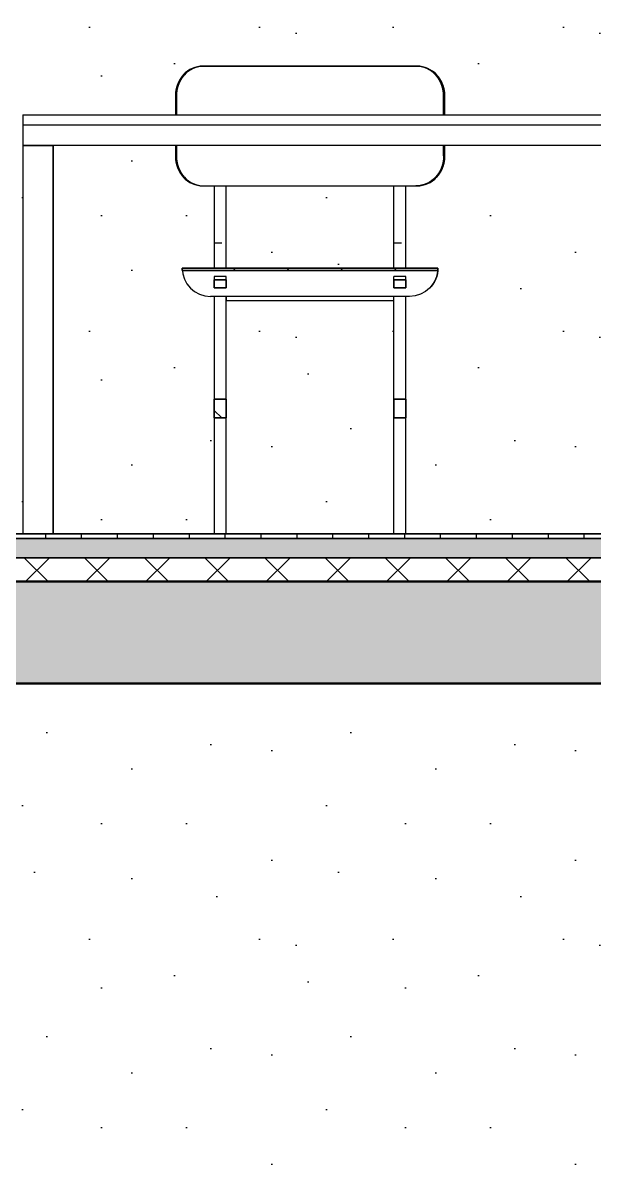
# Model space of a CAD drawing. Header units: millimetres. Extents: x -100 to 224448, y 0 to 22177.
# Drawn here: x 134184 to 135139, y 9298 to 11204 of the extents above; entities that cross this region are included whole.
import ezdxf

# ---------------------------------------------------------------- set-up
doc = ezdxf.new("R2010")
doc.units = ezdxf.units.MM
doc.linetypes.add('DASHED', pattern=[19.05, 12.7, -6.35])
doc.layers.get('0').update_dxf_attribs({"true_color": 0xdfdfdf})
for name, color, linetype in [('Background_0', 7, 'Continuous'), ('Boundary_0', 7, 'Continuous'), ('Boundary_Floor_ Ceramic Tiles', 7, 'Continuous'), ('Boundary_Insulation_ Extruded Polystyrene', 42, 'Continuous'), ('Boundary_Screed', 7, 'Continuous'), ('Elevation_Plaster_ Cement', 7, 'Continuous'), ('Fill_0', 7, 'Continuous'), ('Fill_Concrete_ Reinforced', 85, 'Continuous'), ('Fill_Floor_ Ceramic Tiles', 251, 'Continuous'), ('Fill_Insulation_ Extruded Polystyrene', 42, 'Continuous'), ('Fill_Screed', 251, 'Continuous'), ('Viewport border', 7, 'Continuous')]:
    doc.layers.add(name, color=color, linetype=linetype)
for name, color, linetype, lineweight in [('Background_Concrete_ Reinforced', 7, 'Continuous', 9), ('Background_Floor_ Ceramic Tiles', 7, 'Continuous', 9), ('Background_Insulation_ Extruded Polystyrene', 7, 'Continuous', 9), ('Background_Plaster_ Cement', 7, 'Continuous', 9), ('Background_Screed', 7, 'Continuous', 9), ('Boundary_Concrete_ Reinforced', 99, 'Continuous', 50)]:
    doc.layers.add(name, color=color, linetype=linetype, lineweight=lineweight)
doc.layers.add('BIM_ROOM_LINES', color=7, linetype='Continuous', plot=False)
pattern_1 = [(45, (-3002.4, 80), (-44.90128, 44.90128), [])]

# ---------------------------------------------------------------- blocks, each defined once
blk = doc.blocks.new("BB'__section__..%5CMainBuilding.dwg", base_point=(1833.3, -3770))
at = {"layer": 'Elevation_Plaster_ Cement'}
h = blk.add_hatch(dxfattribs=at)
h.set_pattern_fill('DOTS2', color=256, scale=20, style=0)
h.paths.add_polyline_path([(12402.4, 7085), (12402.4, 7025), (12334.4, 7025), (12334.4, 6580), (13284.4, 6580), (13284.4, 7229), (13284.4, 7263), (13284.4, 7280), (13539.4, 7280), (13539.4, 7311.4), (13552.8, 7346.7, -0.001651), (13552.9, 7346.9, -0.209989), (13585.7, 7361.4), (13587.4, 7361.4), (13764.4, 7361.4), (13941.4, 7361.4), (13943.1, 7361.4, -0.211654), (13976, 7346.7), (13989.4, 7311.4), (13989.4, 7280), (14239.4, 7280), (14239.4, 7311.4), (14252.8, 7346.7, -0.001651), (14252.9, 7346.9, -0.209989), (14285.7, 7361.4), (14287.4, 7361.4), (14464.4, 7361.4), (14641.4, 7361.4), (14643.1, 7361.4, -0.211654), (14676, 7346.7), (14689.4, 7311.4), (14689.4, 7280), (14884.4, 7280), (14884.4, 7263), (14884.4, 7229), (14884.4, 6580), (15384.4, 6580), (15384.4, 7229), (15384.4, 7263), (15384.4, 7280), (15579.4, 7280), (15579.4, 7311.4), (15592.8, 7346.7, -0.211654), (15625.7, 7361.4), (15627.4, 7361.4), (15804.4, 7361.4), (15981.4, 7361.4), (15983.1, 7361.4, -0.211654), (16016, 7346.7), (16029.4, 7311.4), (16029.4, 7280), (16052.4, 7280), (16052.4, 9575), (12334.4, 9575), (12334.4, 9385), (12402.4, 9385), (12402.4, 9325)])
h = blk.add_hatch(dxfattribs=at)
h.set_pattern_fill('DOTS2', color=256, scale=20, style=0)
h.paths.add_polyline_path([(13335.4, 7229), (13335.4, 6580), (13604.4, 6580), (13604.4, 6773.6), (13604.4, 6805.1), (13604.4, 6976.5), (13598.2, 6976.5, -0.390947), (13550.8, 7020.2, -0.020024), (13550.7, 7024), (13564.6, 7024), (13598.2, 7024), (13604.4, 7024), (13604.4, 7059.1), (13604.4, 7065.9), (13604.4, 7161.4), (13587.4, 7161.4), (13585.7, 7161.4, -0.211654), (13552.8, 7176), (13539.4, 7211.4), (13539.4, 7229)])
h = blk.add_hatch(dxfattribs=at)
h.set_pattern_fill('DOTS2', color=256, scale=20, style=0)
h.paths.add_polyline_path([(14298.2, 7024), (14304.4, 7024), (14304.4, 7059.1), (14304.4, 7065.9), (14304.4, 7161.4), (14287.4, 7161.4), (14285.7, 7161.4, -0.211654), (14252.8, 7176), (14239.4, 7211.4), (14239.4, 7229), (13989.4, 7229), (13989.4, 7211.4), (13975.8, 7175.8, -0.209921), (13943.1, 7161.4), (13941.4, 7161.4), (13924.4, 7161.4), (13924.4, 7068.6), (13924.4, 7065.9), (13924.4, 7059.1), (13924.4, 7024), (13930.7, 7024), (13964.2, 7024), (13978.2, 7024, -0.020024), (13978, 7020.2, -0.157842), (13966.8, 6993.2, -0.01978), (13964.2, 6990.4, -0.198912), (13930.7, 6976.5), (13924.4, 6976.5), (13924.4, 6805.1), (13924.4, 6773.6), (13924.4, 6580), (14304.4, 6580), (14304.4, 6773.6), (14304.4, 6805.1), (14304.4, 6976.5), (14298.2, 6976.5, -0.390947), (14250.8, 7020.2, -0.020024), (14250.7, 7024), (14264.6, 7024)])
h = blk.add_hatch(dxfattribs=at)
h.set_pattern_fill('DOTS2', color=256, scale=20, style=0)
h.paths.add_polyline_path([(13624.4, 7068.6), (13624.4, 7065.9), (13624.4, 7059.1), (13624.4, 7024), (13904.4, 7024), (13904.4, 7059.1), (13904.4, 7065.9), (13904.4, 7161.4), (13764.4, 7161.4), (13624.4, 7161.4)])
h = blk.add_hatch(dxfattribs=at)
h.set_pattern_fill('DOTS2', color=256, scale=20, style=0)
h.paths.add_polyline_path([(13624.4, 6773.6), (13624.4, 6580), (13904.4, 6580), (13904.4, 6773.6), (13904.4, 6805.1), (13904.4, 6970), (13624.4, 6970), (13624.4, 6805.1)])
h = blk.add_hatch(dxfattribs=at)
h.set_pattern_fill('DOTS2', color=256, scale=20, style=0)
h.paths.add_polyline_path([(12402.4, 3835), (12402.4, 3775), (12334.4, 3775), (12334.4, 3330), (12555.6, 3330), (12555.6, 5485), (14495.6, 5485), (14495.6, 3330), (14635, 3330), (14635, 6330), (12334.4, 6330), (12334.4, 6135), (12402.4, 6135), (12402.4, 6075)])
at = {"layer": 'Fill_0', "extrusion": (1.66663e-14, 2.69067e-12, -1)}
h = blk.add_hatch(dxfattribs=at)
h.set_pattern_fill('ANSI31', color=256, scale=20, style=0)
h.set_pattern_definition([(45, (-3002.4, 80), (-44.90128, 44.90128), [])])
edge = h.paths.add_edge_path()
edge.add_line((-13550.8, 7020.2), (-13978, 7020.2))
edge.add_spline(control_points=[(-13978, 7020.2), (-13978.2, 7022.1), (-13978.2, 7024)], knot_values=[-0.785398, -0.785398, -0.785398, -0.705313, -0.705313, -0.705313], weights=[1, 0.999198, 1], degree=2, periodic=0)
edge.add_line((-13978.2, 7024), (-13550.7, 7024))
edge.add_spline(control_points=[(-13550.7, 7024), (-13550.7, 7022.1), (-13550.8, 7020.2)], knot_values=[0.705313, 0.705313, 0.705313, 0.785398, 0.785398, 0.785398], weights=[1, 0.999198, 1], degree=2, periodic=0)
at = {"layer": 'Fill_0', "extrusion": (0, 0, -1)}
h = blk.add_hatch(dxfattribs=at)
h.set_pattern_fill('ANSI31', color=256, scale=20, style=0)
h.set_pattern_definition(pattern_1)
h.paths.add_polyline_path([(-13624.4, 6990.9), (-13624.4, 7004.4), (-13604.4, 7004.4), (-13604.4, 6990.9)])
h = blk.add_hatch(dxfattribs=at)
h.set_pattern_fill('ANSI31', color=256, scale=20, style=0)
h.set_pattern_definition(pattern_1)
h.paths.add_polyline_path([(-13904.4, 6990.9), (-13924.4, 6990.9), (-13924.4, 7004.4), (-13904.4, 7004.4)])
h = blk.add_hatch(dxfattribs=at)
h.set_pattern_fill('ANSI31', color=256, scale=20, style=0)
h.set_pattern_definition(pattern_1)
h.paths.add_polyline_path([(-13624.4, 6773.6), (-13624.4, 6805.1), (-13604.4, 6805.1), (-13604.4, 6773.6)])
h = blk.add_hatch(dxfattribs=at)
h.set_pattern_fill('ANSI31', color=256, scale=20, style=0)
h.set_pattern_definition(pattern_1)
h.paths.add_polyline_path([(-13904.4, 6773.6), (-13924.4, 6773.6), (-13924.4, 6805.1), (-13904.4, 6805.1)])
at = {"layer": 'Fill_Concrete_ Reinforced', "extrusion": (-2.7198e-32, 9.84184e-28, -1)}
h = blk.add_hatch(dxfattribs=at)
h.set_pattern_fill('CONCRETE1', color=256, scale=20, angle=15, style=0)
h.set_pattern_definition([(15, (-3002.4, 80), (287.368, 497.736), [50.8, -355.6]), (105, (-3002.4, 80), (-497.736, 287.368), [50.8, -355.6]), (150, (-2953.33, 93.15), (-392.5523, -105.184), [71.842, -502.894]), (15, (-3012.5, 313.96), (287.368, 497.736), [50.8, -355.6]), (60, (-2981.4, 296), (-105.184, 392.5523), [35.921, -538.815]), (150, (-2981.4, 296), (-392.5523, -105.184), [35.921, -538.815]), (15, (-2891.6, 451.54), (287.368, 497.736), [71.842, -334.558]), (60, (-2891.6, 451.54), (-105.184, 392.5523), [50.8, -523.936]), (150, (-2822.2, 470.13), (-392.5523, -105.184), [50.8, -523.936]), (105, (-2758.8, 250.45), (-497.736, 287.368), [50.8, -355.6]), (60, (-2758.82, 250.45), (-105.184, 392.5523), [35.921, -538.815]), (150, (-2740.86, 281.56), (-392.5523, -105.184), [35.921, -538.815]), (15, (-2979.63, 191.3), (287.368, 497.736), [25.4, -340.36]), (15, (-2711.5, 368.3), (287.368, 497.736), [25.4, -340.36]), (105, (-2847.33, 384.5), (-497.736, 287.368), [25.4, -340.36]), (150, (-2739.1, 176.85), (-392.5523, -105.184), [35.921, -538.815]), (150, (-2983.15, 400.7), (-392.5523, -105.184), [35.921, -538.815]), (60, (-2852.9, 258.1), (-105.184, 392.5523), [35.921, -538.815]), (105, (-2880.6, 165.23), (-497.736, 287.368), [6.35, -400.05]), (105, (-2906.6, 335.76), (-497.736, 287.368), [6.35, -400.05]), (105, (-2740.65, 452.54), (-497.736, 287.368), [6.35, -400.05]), (105, (-2678.64, 245.64), (-497.736, 287.368), [6.35, -400.05])])
h.paths.add_polyline_path([(-21382.4, 6330), (-21382.4, 6500), (-21242.4, 6500), (-12322.4, 6500), (-12182.4, 6500), (-12182.4, 6330)])
at = {"layer": 'Fill_Floor_ Ceramic Tiles', "extrusion": (2.91712e-31, 3.08649e-26, -1)}
h = blk.add_hatch(dxfattribs=at)
h.set_pattern_fill('_USER', color=256, scale=60, angle=90, style=0, pattern_type=0)
h.set_pattern_definition([(90, (-3002.4, 80), (-60, -2e-13), [])])
h.paths.add_polyline_path([(-12322.4, 6580), (-12322.4, 6572), (-21242.4, 6572), (-21242.4, 6580)])
at = {"layer": 'Fill_Insulation_ Extruded Polystyrene', "extrusion": (3.47571e-31, 6.71313e-27, -1)}
h = blk.add_hatch(dxfattribs=at)
h.set_pattern_fill('INSULATION', color=256, scale=20, style=0)
h.set_pattern_definition([(45, (-3002.4, 80), (-50.28943, 50.28943), []), (135, (-3002.4, 80), (-50.28943, -50.28943), [])])
h.paths.add_polyline_path([(-12322.4, 6540), (-12322.4, 6500), (-21242.4, 6500), (-21242.4, 6540)])
at = {"layer": 'Fill_Screed', "extrusion": (3.47571e-31, 1.01276e-26, -1)}
h = blk.add_hatch(dxfattribs=at)
h.set_pattern_fill('SCREED', color=256, scale=20, angle=15, style=0)
h.set_pattern_definition([(15, (-3002.4, 80), (915.6406, 508.3053), [-127, 0, -381, 0]), (15, (-3005.69, 92.27), (915.6406, 508.3053), [-50.8, 0, -177.8, 0, -91.44, 0, -381, 0]), (15, (-3008.97, 104.53), (915.6406, 508.3053), [-25.4, 0, -127, 0, -127, 0, -279.4, 0, -91.44, 0]), (15, (-3012.26, 116.8), (915.6406, 508.3053), [-91.44, 0, -406.4, 0]), (15, (-3015.55, 129.07), (915.6406, 508.3053), [-304.8, 0, -304.8, 0]), (15, (-3018.84, 141.34), (915.6406, 508.3053), [-431.8, 0]), (15, (-3022.12, 153.6), (915.6406, 508.3053), [-127, 0, -558.8, 0]), (15, (-3025.4, 165.87), (915.6406, 508.3053), [-177.8, 0, -101.6, 0]), (15, (-3028.7, 178.14), (915.6406, 508.3053), [-254, 0]), (15, (-3035.27, 202.67), (915.6406, 508.3053), [-35.56, 0, -381, 0, -228.6, 0]), (15, (-3038.56, 214.94), (915.6406, 508.3053), [-50.8, 0, -5.08, 0, -127, 0]), (15, (-3041.84, 227.2), (915.6406, 508.3053), [-25.4, 0, -330.2, 0, -381, 0]), (15, (-3045.13, 239.47), (915.6406, 508.3053), [-254, 0]), (15, (-3048.42, 251.74), (915.6406, 508.3053), [-127, 0, -533.4, 0]), (15, (-3055, 276.28), (915.6406, 508.3053), [-609.6, 0]), (15, (-3058.28, 288.54), (915.6406, 508.3053), [-127, 0, -10.16, 0, -177.8, 0]), (15, (-3061.57, 300.8), (915.6406, 508.3053), [-35.56, 0, -254, 0, -101.6, 0, -177.8, 0, -203.2, 0]), (15, (-3064.85, 313.08), (915.6406, 508.3053), [-76.2, 0, -101.6, 0, -254, 0, -10.16, 0, -127, 0]), (15, (-3068.14, 325.35), (915.6406, 508.3053), [-254, 0])])
h.paths.add_polyline_path([(-12322.4, 6572), (-12322.4, 6540), (-21242.4, 6540), (-21242.4, 6572)])
at = {"linetype": 'DASHED', "extrusion": (0, 1, 0)}
for p, q in [((13541.1, 7311.4), (13539.4, 7311.4)), ((13989.4, 7311.4), (13987.7, 7311.4)), ((13541.1, 7211.4), (13539.4, 7211.4)), ((13989.4, 7211.4), (13987.7, 7211.4)), ((13604.4, 7065.9), (13624.4, 7065.9)), ((13904.4, 7065.9), (13924.4, 7065.9))]:
    blk.add_line(p, q, dxfattribs=at)
blk.add_line((2834.4, 6580), (21730.4, 6580))
blk.add_line((2834.4, 6580), (21730.4, 6580))
blk.add_line((2834.4, 6580), (21730.4, 6580))
at = {"layer": 'Background_0', "extrusion": (0, 1, 0)}
for p, q in [((13585.7, 7361.4), (13764.4, 7361.4)), ((13585.7, 7361.4), (13764.4, 7361.4)), ((13587.4, 7361.4), (13585.7, 7361.4)), ((13587.4, 7361.4), (13585.7, 7361.4)), ((13587.4, 7361.4), (13585.7, 7361.4)), ((13764.4, 7361.4), (13587.4, 7361.4)), ((13764.4, 7361.4), (13587.4, 7361.4)), ((13764.4, 7361.4), (13587.4, 7361.4)), ((13941.4, 7361.4), (13764.4, 7361.4)), ((13764.4, 7361.4), (13943.1, 7361.4)), ((13941.4, 7361.4), (13764.4, 7361.4)), ((13764.4, 7361.4), (13943.1, 7361.4)), ((13941.4, 7361.4), (13764.4, 7361.4)), ((13943.1, 7361.4), (13941.4, 7361.4)), ((13943.1, 7361.4), (13941.4, 7361.4)), ((13943.1, 7361.4), (13941.4, 7361.4)), ((13539.4, 7311.4), (13539.4, 7280)), ((13541.1, 7311.4), (13541.1, 7280)), ((13987.7, 7280), (13987.7, 7311.4)), ((13989.4, 7280), (13989.4, 7311.4)), ((13989.4, 7311.4), (13989.4, 7280)), ((13989.4, 7280), (13989.4, 7311.4)), ((13989.4, 7311.4), (13989.4, 7280)), ((13989.4, 7280), (13989.4, 7311.4)), ((13284.4, 7280), (13539.4, 7280)), ((13284.4, 7280), (13539.4, 7280)), ((13284.4, 7280), (14884.4, 7280)), ((13284.4, 7280), (13284.4, 7280)), ((13284.4, 7280), (13284.4, 7280)), ((13284.4, 7280), (13284.4, 7263)), ((13989.4, 7280), (14239.4, 7280)), ((13989.4, 7280), (14239.4, 7280)), ((14884.4, 7263), (13284.4, 7263)), ((14884.4, 7263), (13284.4, 7263)), ((13284.4, 7263), (13284.4, 7229)), ((13284.4, 7229), (13335.4, 7229)), ((14884.4, 7229), (13284.4, 7229)), ((13284.4, 7229), (13284.4, 6580)), ((13335.4, 7229), (13335.4, 6580)), ((13335.4, 7229), (13335.4, 6580)), ((13335.4, 7229), (13335.4, 6580)), ((13335.4, 6580), (13335.4, 7229)), ((13335.4, 6580), (13335.4, 7229)), ((13335.4, 6580), (13335.4, 7229)), ((13539.4, 7229), (13539.4, 7211.4)), ((13541.1, 7229), (13541.1, 7211.4)), ((13987.7, 7211.4), (13987.7, 7229)), ((13989.4, 7211.4), (13989.4, 7229)), ((13989.4, 7229), (13989.4, 7211.4)), ((13989.4, 7211.4), (13989.4, 7229)), ((13989.4, 7229), (13989.4, 7211.4)), ((13989.4, 7211.4), (13989.4, 7229)), ((13585.7, 7161.4), (13587.4, 7161.4)), ((13587.4, 7161.4), (13764.4, 7161.4)), ((13604.4, 7161.4), (13604.4, 7065.9)), ((13624.4, 7068.6), (13624.4, 7161.4)), ((13624.4, 7065.9), (13624.4, 7161.4)), ((13624.4, 7065.9), (13624.4, 7161.4)), ((13624.4, 7068.6), (13624.4, 7161.4)), ((13624.4, 7065.9), (13624.4, 7161.4)), ((13764.4, 7161.4), (13941.4, 7161.4)), ((13904.4, 7065.9), (13904.4, 7161.4)), ((13924.4, 7068.6), (13924.4, 7161.4)), ((13924.4, 7068.6), (13924.4, 7161.4)), ((13924.4, 7065.9), (13924.4, 7161.4)), ((13924.4, 7065.9), (13924.4, 7161.4)), ((13924.4, 7065.9), (13924.4, 7161.4)), ((13941.4, 7161.4), (13943.1, 7161.4)), ((13604.4, 7065.9), (13604.4, 7059.1)), ((13604.4, 7059.1), (13604.4, 7024)), ((13624.4, 7059.1), (13624.4, 7068.6)), ((13624.4, 7059.1), (13624.4, 7068.6)), ((13624.4, 7059.1), (13624.4, 7065.9)), ((13624.4, 7059.1), (13624.4, 7065.9)), ((13624.4, 7059.1), (13624.4, 7065.9)), ((13624.4, 7024), (13624.4, 7059.1)), ((13624.4, 7024), (13624.4, 7059.1)), ((13624.4, 7024), (13624.4, 7059.1)), ((13624.4, 7024), (13624.4, 7059.1)), ((13624.4, 7024), (13624.4, 7059.1)), ((13904.4, 7059.1), (13904.4, 7065.9)), ((13904.4, 7024), (13904.4, 7059.1)), ((13924.4, 7059.1), (13924.4, 7068.6)), ((13924.4, 7059.1), (13924.4, 7068.6)), ((13924.4, 7059.1), (13924.4, 7065.9)), ((13924.4, 7059.1), (13924.4, 7065.9)), ((13924.4, 7059.1), (13924.4, 7065.9)), ((13924.4, 7024), (13924.4, 7059.1)), ((13924.4, 7024), (13924.4, 7059.1)), ((13924.4, 7024), (13924.4, 7059.1)), ((13924.4, 7024), (13924.4, 7059.1)), ((13924.4, 7024), (13924.4, 7059.1)), ((13550.7, 7024), (13604.4, 7024)), ((13564.6, 7024), (13550.7, 7024)), ((13550.7, 7024), (13604.4, 7024)), ((13564.6, 7024), (13550.7, 7024)), ((13978.2, 7024), (13550.7, 7024)), ((13550.7, 7024), (13978.2, 7024)), ((13550.8, 7020.2), (13978, 7020.2)), ((13598.2, 7024), (13564.6, 7024)), ((13598.2, 7024), (13564.6, 7024)), ((13604.4, 7024), (13598.2, 7024)), ((13604.4, 7024), (13598.2, 7024)), ((13624.4, 7024), (13904.4, 7024)), ((13904.4, 7024), (13624.4, 7024)), ((13624.4, 7024), (13904.4, 7024)), ((13904.4, 7024), (13624.4, 7024)), ((13924.4, 7024), (13978.2, 7024)), ((13930.7, 7024), (13924.4, 7024)), ((13924.4, 7024), (13978.2, 7024)), ((13930.7, 7024), (13924.4, 7024)), ((13964.2, 7024), (13930.7, 7024)), ((13964.2, 7024), (13930.7, 7024)), ((13978.2, 7024), (13964.2, 7024)), ((13978.2, 7024), (13964.2, 7024)), ((13624.4, 7010), (13604.4, 7010)), ((13604.4, 7010), (13604.4, 7004.4)), ((13624.4, 7004.4), (13604.4, 7004.4)), ((13604.4, 7004.4), (13604.4, 6990.9)), ((13624.4, 7004.4), (13624.4, 7010)), ((13624.4, 6990.9), (13624.4, 7004.4)), ((13924.4, 7010), (13904.4, 7010)), ((13904.4, 7004.4), (13904.4, 7010)), ((13904.4, 7004.4), (13904.4, 6990.9)), ((13924.4, 7004.4), (13904.4, 7004.4)), ((13924.4, 7004.4), (13924.4, 7010)), ((13924.4, 6990.9), (13924.4, 7004.4)), ((13930.7, 6976.5), (13598.2, 6976.5)), ((13604.4, 6990.9), (13624.4, 6990.9)), ((13604.4, 6976.5), (13604.4, 6805.1)), ((13624.4, 6976.5), (13624.4, 6970)), ((13624.4, 6580), (13624.4, 6976.5)), ((13904.4, 6990.9), (13924.4, 6990.9)), ((13904.4, 6805.1), (13904.4, 6976.5)), ((13924.4, 6580), (13924.4, 6976.5)), ((13924.4, 6580), (13924.4, 6976.5)), ((13924.4, 6580), (13924.4, 6976.5)), ((13924.4, 6580), (13924.4, 6976.5)), ((13924.4, 6580), (13924.4, 6976.5)), ((13624.4, 6970), (13904.4, 6970)), ((13624.4, 6580), (13624.4, 6970)), ((13624.4, 6580), (13624.4, 6970)), ((13624.4, 6580), (13624.4, 6970)), ((13624.4, 6580), (13624.4, 6970)), ((13604.4, 6805.1), (13604.4, 6773.6)), ((13624.4, 6805.1), (13604.4, 6805.1)), ((13624.4, 6773.6), (13624.4, 6805.1)), ((13904.4, 6805.1), (13904.4, 6773.6)), ((13924.4, 6805.1), (13904.4, 6805.1)), ((13924.4, 6773.6), (13924.4, 6805.1)), ((13604.4, 6773.6), (13624.4, 6773.6)), ((13604.4, 6773.6), (13604.4, 6580)), ((13624.4, 6580), (13624.4, 6773.6)), ((13904.4, 6580), (13904.4, 6773.6)), ((13904.4, 6773.6), (13924.4, 6773.6)), ((13924.4, 6580), (13924.4, 6773.6)), ((13284.4, 6580), (13335.4, 6580)), ((13624.4, 6580), (13604.4, 6580)), ((13924.4, 6580), (13904.4, 6580))]:
    blk.add_line(p, q, dxfattribs=at)
at = {"layer": 'Background_0'}
for centre, radius, start, end in [((13585.7, 7316.9), 44.5, 90.0676, 137.8696), ((13585.7, 7316.9), 44.5, 90.0643, 137.5011), ((13585.7, 7316.9), 44.5, 90.0643, 137.5011), ((13587.4, 7316.9), 44.5, 90.0641, 137.8641), ((13941.4, 7316.9), 44.5, 42.1359, 89.9359), ((13943.1, 7316.9), 44.5, 42.1304, 89.9324), ((13943.1, 7316.9), 44.5, 42.1304, 89.9324), ((13943.1, 7316.9), 44.5, 42.1304, 89.9324), ((13585.7, 7205.8), 44.5, 222.1304, 269.9324), ((13587.4, 7205.8), 44.5, 222.1359, 269.9359), ((13943.1, 7205.8), 44.5, 270.0676, 317.8696), ((13598.2, 7024), 47.5, 180, 270), ((13930.7, 7024), 47.5, 315, 0)]:
    blk.add_arc(centre, radius, start, end, dxfattribs=at)
at = {"layer": 'Background_0', "extrusion": (0, 0, -1)}
for centre, radius, start, end in [((-13585.7, 7316.9), 44.5, 42.4995, 89.9357), ((-13585.7, 7316.9), 44.5, 42.4995, 89.9357), ((-13943.1, 7316.9), 44.5, 90.0676, 137.8696), ((-13943.1, 7316.9), 44.5, 90.0676, 137.8696), ((-13941.4, 7205.8), 44.5, 222.1359, 269.9359), ((-13930.7, 7024), 47.5, 180, 270), ((-13930.7, 7024), 47.5, 180, 225), ((-13930.7, 7024), 47.5, 180, 220.4674), ((-13930.7, 7024), 47.5, 180, 220.4674), ((-13930.7, 7024), 47.5, 180, 220.4674)]:
    blk.add_arc(centre, radius, start, end, dxfattribs=at)
at = {"layer": 'Background_0'}
for points, knots in [([(13552.8, 7346.7), (13551.5, 7345.4), (13550.3, 7344), (13549.2, 7342.5), (13548.1, 7340.9), (13546.1, 7337.6), (13545.2, 7335.9), (13544.3, 7334.1), (13543.5, 7332.3), (13542.2, 7328.6), (13541.5, 7326.8), (13541, 7324.8), (13540.6, 7322.9), (13539.9, 7319), (13539.6, 7317.1), (13539.5, 7315.2), (13539.4, 7313.2), (13539.4, 7311.4)], [264.550818, 264.550818, 264.550818, 264.550818, 264.550818, 264.550818, 273.968543, 273.968543, 273.968543, 273.968543, 283.386268, 283.386268, 283.386268, 283.386268, 292.803993, 292.803993, 292.803993, 292.803993, 302.221718, 302.221718, 302.221718, 302.221718, 302.221718, 302.221718]), ([(13554.4, 7346.7), (13553.2, 7345.4), (13552, 7344), (13550.9, 7342.5), (13549.8, 7340.9), (13547.8, 7337.6), (13546.9, 7335.9), (13546, 7334.1), (13545.2, 7332.3), (13543.9, 7328.6), (13543.2, 7326.8), (13542.7, 7324.8), (13542.3, 7322.9), (13541.6, 7319), (13541.3, 7317.1), (13541.2, 7315.2), (13541.1, 7313.2), (13541.1, 7311.4)], [302.23523, 302.23523, 302.23523, 302.23523, 302.23523, 302.23523, 311.652964, 311.652964, 311.652964, 311.652964, 321.070697, 321.070697, 321.070697, 321.070697, 330.488431, 330.488431, 330.488431, 330.488431, 339.906165, 339.906165, 339.906165, 339.906165, 339.906165, 339.906165]), ([(13987.7, 7311.4), (13987.7, 7313.2), (13987.6, 7315.2), (13987.5, 7317.1), (13987.2, 7319), (13986.5, 7322.9), (13986.1, 7324.8), (13985.6, 7326.8), (13984.9, 7328.6), (13983.6, 7332.3), (13982.8, 7334.1), (13981.9, 7335.9), (13981, 7337.6), (13979, 7340.9), (13977.9, 7342.5), (13976.8, 7344), (13975.6, 7345.4), (13974.4, 7346.7)], [264.564296, 264.564296, 264.564296, 264.564296, 264.564296, 264.564296, 273.982029, 273.982029, 273.982029, 273.982029, 283.399763, 283.399763, 283.399763, 283.399763, 292.817497, 292.817497, 292.817497, 292.817497, 302.23523, 302.23523, 302.23523, 302.23523, 302.23523, 302.23523]), ([(13989.4, 7311.4), (13989.4, 7313.2), (13989.3, 7315.2), (13989.2, 7317.1), (13988.9, 7319), (13988.2, 7322.9), (13987.8, 7324.8), (13987.3, 7326.8), (13986.6, 7328.6), (13985.3, 7332.3), (13984.5, 7334.1), (13983.6, 7335.9), (13982.7, 7337.6), (13980.7, 7340.9), (13979.6, 7342.5), (13978.5, 7344), (13977.3, 7345.4), (13976, 7346.7)], [302.221718, 302.221718, 302.221718, 302.221718, 302.221718, 302.221718, 311.639443, 311.639443, 311.639443, 311.639443, 321.057168, 321.057168, 321.057168, 321.057168, 330.474893, 330.474893, 330.474893, 330.474893, 339.892619, 339.892619, 339.892619, 339.892619, 339.892619, 339.892619]), ([(13976, 7346.7), (13977.3, 7345.4), (13978.5, 7344), (13979.6, 7342.5), (13980.7, 7340.9), (13982.7, 7337.6), (13983.6, 7335.9), (13984.5, 7334.1), (13985.3, 7332.3), (13986.6, 7328.6), (13987.3, 7326.8), (13987.8, 7324.8), (13988.2, 7322.9), (13988.9, 7319), (13989.2, 7317.1), (13989.3, 7315.2), (13989.4, 7313.2), (13989.4, 7311.4)], [302.221718, 302.221718, 302.221718, 302.221718, 302.221718, 302.221718, 311.639443, 311.639443, 311.639443, 311.639443, 321.057168, 321.057168, 321.057168, 321.057168, 330.474893, 330.474893, 330.474893, 330.474893, 339.892619, 339.892619, 339.892619, 339.892619, 339.892619, 339.892619]), ([(13989.4, 7311.4), (13989.4, 7313.2), (13989.3, 7315.2), (13989.2, 7317.1), (13988.9, 7319), (13988.2, 7322.9), (13987.8, 7324.8), (13987.3, 7326.8), (13986.6, 7328.6), (13985.3, 7332.3), (13984.5, 7334.1), (13983.6, 7335.9), (13982.7, 7337.6), (13980.7, 7340.9), (13979.6, 7342.5), (13978.5, 7344), (13977.3, 7345.4), (13976, 7346.7)], [302.221718, 302.221718, 302.221718, 302.221718, 302.221718, 302.221718, 311.639443, 311.639443, 311.639443, 311.639443, 321.057168, 321.057168, 321.057168, 321.057168, 330.474893, 330.474893, 330.474893, 330.474893, 339.892619, 339.892619, 339.892619, 339.892619, 339.892619, 339.892619]), ([(13976, 7346.7), (13977.3, 7345.4), (13978.5, 7344), (13979.6, 7342.5), (13980.7, 7340.9), (13982.7, 7337.6), (13983.6, 7335.9), (13984.5, 7334.1), (13985.3, 7332.3), (13986.6, 7328.6), (13987.3, 7326.8), (13987.8, 7324.8), (13988.2, 7322.9), (13988.9, 7319), (13989.2, 7317.1), (13989.3, 7315.2), (13989.4, 7313.2), (13989.4, 7311.4)], [302.221718, 302.221718, 302.221718, 302.221718, 302.221718, 302.221718, 311.639443, 311.639443, 311.639443, 311.639443, 321.057168, 321.057168, 321.057168, 321.057168, 330.474893, 330.474893, 330.474893, 330.474893, 339.892619, 339.892619, 339.892619, 339.892619, 339.892619, 339.892619]), ([(13989.4, 7311.4), (13989.4, 7313.2), (13989.3, 7315.2), (13989.2, 7317.1), (13988.9, 7319), (13988.2, 7322.9), (13987.8, 7324.8), (13987.3, 7326.8), (13986.6, 7328.6), (13985.3, 7332.3), (13984.5, 7334.1), (13983.6, 7335.9), (13982.7, 7337.6), (13980.7, 7340.9), (13979.6, 7342.5), (13978.5, 7344), (13977.3, 7345.4), (13976, 7346.7)], [302.221718, 302.221718, 302.221718, 302.221718, 302.221718, 302.221718, 311.639443, 311.639443, 311.639443, 311.639443, 321.057168, 321.057168, 321.057168, 321.057168, 330.474893, 330.474893, 330.474893, 330.474893, 339.892619, 339.892619, 339.892619, 339.892619, 339.892619, 339.892619]), ([(13539.4, 7211.4), (13539.4, 7209.5), (13539.5, 7207.6), (13539.6, 7205.6), (13539.9, 7203.7), (13540.6, 7199.8), (13541, 7197.9), (13541.5, 7196), (13542.2, 7194.1), (13543.5, 7190.4), (13544.3, 7188.6), (13545.2, 7186.8), (13546.1, 7185.1), (13548.1, 7181.8), (13549.2, 7180.2), (13550.3, 7178.7), (13551.5, 7177.3), (13552.8, 7176)], [151.110859, 151.110859, 151.110859, 151.110859, 151.110859, 151.110859, 160.528584, 160.528584, 160.528584, 160.528584, 169.946309, 169.946309, 169.946309, 169.946309, 179.364034, 179.364034, 179.364034, 179.364034, 188.781759, 188.781759, 188.781759, 188.781759, 188.781759, 188.781759]), ([(13541.1, 7211.4), (13541.1, 7209.5), (13541.2, 7207.6), (13541.3, 7205.6), (13541.6, 7203.7), (13542.3, 7199.8), (13542.7, 7197.9), (13543.2, 7196), (13543.9, 7194.1), (13545.2, 7190.4), (13546, 7188.6), (13546.9, 7186.8), (13547.8, 7185.1), (13549.8, 7181.8), (13550.9, 7180.2), (13552, 7178.7), (13553.2, 7177.3), (13554.4, 7176)], [113.446681, 113.446681, 113.446681, 113.446681, 113.446681, 113.446681, 122.864414, 122.864414, 122.864414, 122.864414, 132.282148, 132.282148, 132.282148, 132.282148, 141.699882, 141.699882, 141.699882, 141.699882, 151.117615, 151.117615, 151.117615, 151.117615, 151.117615, 151.117615]), ([(13987.7, 7211.4), (13987.7, 7209.5), (13987.6, 7207.6), (13987.5, 7205.6), (13987.2, 7203.7), (13986.5, 7199.8), (13986.1, 7197.9), (13985.6, 7196), (13984.9, 7194.1), (13983.6, 7190.4), (13982.8, 7188.6), (13981.9, 7186.8), (13981, 7185.1), (13979, 7181.8), (13977.9, 7180.2), (13976.8, 7178.7), (13975.6, 7177.3), (13974.4, 7176)], [302.23523, 302.23523, 302.23523, 302.23523, 302.23523, 302.23523, 311.652964, 311.652964, 311.652964, 311.652964, 321.070697, 321.070697, 321.070697, 321.070697, 330.488431, 330.488431, 330.488431, 330.488431, 339.906165, 339.906165, 339.906165, 339.906165, 339.906165, 339.906165]), ([(13976, 7176), (13977.3, 7177.3), (13978.5, 7178.7), (13979.6, 7180.2), (13980.7, 7181.8), (13982.7, 7185.1), (13983.6, 7186.8), (13984.5, 7188.6), (13985.3, 7190.4), (13986.6, 7194.1), (13987.3, 7196), (13987.8, 7197.9), (13988.2, 7199.8), (13988.9, 7203.7), (13989.2, 7205.6), (13989.3, 7207.6), (13989.4, 7209.5), (13989.4, 7211.4)], [264.550818, 264.550818, 264.550818, 264.550818, 264.550818, 264.550818, 273.968543, 273.968543, 273.968543, 273.968543, 283.386268, 283.386268, 283.386268, 283.386268, 292.803993, 292.803993, 292.803993, 292.803993, 302.221718, 302.221718, 302.221718, 302.221718, 302.221718, 302.221718]), ([(13989.4, 7211.4), (13989.4, 7209.5), (13989.3, 7207.6), (13989.2, 7205.6), (13988.9, 7203.7), (13988.2, 7199.8), (13987.8, 7197.9), (13987.3, 7196), (13986.6, 7194.1), (13985.3, 7190.4), (13984.5, 7188.6), (13983.6, 7186.8), (13982.7, 7185.1), (13980.7, 7181.8), (13979.6, 7180.2), (13978.5, 7178.7), (13977.3, 7177.3), (13976, 7176)], [264.550818, 264.550818, 264.550818, 264.550818, 264.550818, 264.550818, 273.968543, 273.968543, 273.968543, 273.968543, 283.386268, 283.386268, 283.386268, 283.386268, 292.803993, 292.803993, 292.803993, 292.803993, 302.221718, 302.221718, 302.221718, 302.221718, 302.221718, 302.221718]), ([(13976, 7176), (13977.3, 7177.3), (13978.5, 7178.7), (13979.6, 7180.2), (13980.7, 7181.8), (13982.7, 7185.1), (13983.6, 7186.8), (13984.5, 7188.6), (13985.3, 7190.4), (13986.6, 7194.1), (13987.3, 7196), (13987.8, 7197.9), (13988.2, 7199.8), (13988.9, 7203.7), (13989.2, 7205.6), (13989.3, 7207.6), (13989.4, 7209.5), (13989.4, 7211.4)], [264.550818, 264.550818, 264.550818, 264.550818, 264.550818, 264.550818, 273.968543, 273.968543, 273.968543, 273.968543, 283.386268, 283.386268, 283.386268, 283.386268, 292.803993, 292.803993, 292.803993, 292.803993, 302.221718, 302.221718, 302.221718, 302.221718, 302.221718, 302.221718]), ([(13989.4, 7211.4), (13989.4, 7209.5), (13989.3, 7207.6), (13989.2, 7205.6), (13988.9, 7203.7), (13988.2, 7199.8), (13987.8, 7197.9), (13987.3, 7196), (13986.6, 7194.1), (13985.3, 7190.4), (13984.5, 7188.6), (13983.6, 7186.8), (13982.7, 7185.1), (13980.7, 7181.8), (13979.6, 7180.2), (13978.5, 7178.7), (13977.3, 7177.3), (13976, 7176)], [264.550818, 264.550818, 264.550818, 264.550818, 264.550818, 264.550818, 273.968543, 273.968543, 273.968543, 273.968543, 283.386268, 283.386268, 283.386268, 283.386268, 292.803993, 292.803993, 292.803993, 292.803993, 302.221718, 302.221718, 302.221718, 302.221718, 302.221718, 302.221718]), ([(13976, 7176), (13977.3, 7177.3), (13978.5, 7178.7), (13979.6, 7180.2), (13980.7, 7181.8), (13982.7, 7185.1), (13983.6, 7186.8), (13984.5, 7188.6), (13985.3, 7190.4), (13986.6, 7194.1), (13987.3, 7196), (13987.8, 7197.9), (13988.2, 7199.8), (13988.9, 7203.7), (13989.2, 7205.6), (13989.3, 7207.6), (13989.4, 7209.5), (13989.4, 7211.4)], [264.550818, 264.550818, 264.550818, 264.550818, 264.550818, 264.550818, 273.968543, 273.968543, 273.968543, 273.968543, 283.386268, 283.386268, 283.386268, 283.386268, 292.803993, 292.803993, 292.803993, 292.803993, 302.221718, 302.221718, 302.221718, 302.221718, 302.221718, 302.221718])]:
    blk.add_open_spline(points, degree=5, knots=knots, dxfattribs=at)
for points in [[(13975.8, 7175.8), (13975.9, 7175.8), (13975.9, 7175.9), (13976, 7175.9), (13976, 7176), (13976, 7176)], [(13976, 7176), (13976, 7176), (13976, 7175.9), (13975.9, 7175.9), (13975.9, 7175.8), (13975.8, 7175.8)], [(13975.8, 7175.8), (13975.9, 7175.8), (13975.9, 7175.9), (13976, 7175.9), (13976, 7176), (13976, 7176)], [(13976, 7176), (13976, 7176), (13976, 7175.9), (13975.9, 7175.9), (13975.9, 7175.8), (13975.8, 7175.8)]]:
    blk.add_open_spline(points, degree=5, dxfattribs=at)
at = {"layer": 'Background_Concrete_ Reinforced', "extrusion": (0, 1, 0)}
for p, q in [((21242.4, 6500), (12322.4, 6500)), ((12182.4, 6330), (21382.4, 6330))]:
    blk.add_line(p, q, dxfattribs=at)
at = {"layer": 'Background_Floor_ Ceramic Tiles', "extrusion": (0, 1, 0)}
for p, q in [((21242.4, 6580), (12322.4, 6580)), ((12322.4, 6572), (21242.4, 6572))]:
    blk.add_line(p, q, dxfattribs=at)
at = {"layer": 'Background_Insulation_ Extruded Polystyrene', "extrusion": (0, 1, 0)}
for p, q in [((21242.4, 6540), (12322.4, 6540)), ((12322.4, 6500), (21242.4, 6500))]:
    blk.add_line(p, q, dxfattribs=at)
at = {"layer": 'Background_Plaster_ Cement', "extrusion": (0, 1, 0)}
for p, q in [((13604.4, 6580), (13335.4, 6580)), ((13904.4, 6580), (13624.4, 6580)), ((14304.4, 6580), (13924.4, 6580))]:
    blk.add_line(p, q, dxfattribs=at)
at = {"layer": 'Background_Screed', "extrusion": (0, 1, 0)}
for p, q in [((21242.4, 6572), (12322.4, 6572)), ((12322.4, 6540), (21242.4, 6540))]:
    blk.add_line(p, q, dxfattribs=at)
at = {"layer": 'BIM_ROOM_LINES', "extrusion": (0, 1, 0)}
for p, q in [((21230.4, 6580), (12334.4, 6580)), ((13604.4, 6580), (13335.4, 6580)), ((13904.4, 6580), (13624.4, 6580)), ((14304.4, 6580), (13924.4, 6580)), ((12334.4, 6330), (21230.4, 6330))]:
    blk.add_line(p, q, dxfattribs=at)
at = {"layer": 'Boundary_0', "extrusion": (0, 1, 0)}
for p, q in [((13550.7, 7024), (13978.2, 7024)), ((13978, 7020.2), (13550.8, 7020.2)), ((13604.4, 6990.9), (13604.4, 7004.4)), ((13604.4, 7004.4), (13624.4, 7004.4)), ((13624.4, 7004.4), (13624.4, 6990.9)), ((13904.4, 6990.9), (13904.4, 7004.4)), ((13904.4, 7004.4), (13924.4, 7004.4)), ((13924.4, 7004.4), (13924.4, 6990.9)), ((13624.4, 6990.9), (13604.4, 6990.9)), ((13924.4, 6990.9), (13904.4, 6990.9)), ((13604.4, 6773.6), (13604.4, 6805.1)), ((13604.4, 6805.1), (13624.4, 6805.1)), ((13624.4, 6805.1), (13624.4, 6773.6)), ((13904.4, 6773.6), (13904.4, 6805.1)), ((13904.4, 6805.1), (13924.4, 6805.1)), ((13924.4, 6805.1), (13924.4, 6773.6)), ((13624.4, 6773.6), (13604.4, 6773.6)), ((13924.4, 6773.6), (13904.4, 6773.6))]:
    blk.add_line(p, q, dxfattribs=at)
at = {"layer": 'Boundary_0', "extrusion": (-4.88498e-15, -4.88498e-15, -1)}
blk.add_arc((-13598.2, 7024), 47.5, 355.4114, 0, dxfattribs=at)
at = {"layer": 'Boundary_0', "extrusion": (-4.88498e-15, 4.88498e-15, -1)}
blk.add_arc((-13930.7, 7024), 47.5, 180, 184.5886, dxfattribs=at)
at = {"layer": 'Boundary_Concrete_ Reinforced', "extrusion": (0, 1, 0)}
for p, q in [((12322.4, 6500), (21242.4, 6500)), ((21382.4, 6330), (12182.4, 6330))]:
    blk.add_line(p, q, dxfattribs=at)
at = {"layer": 'Boundary_Floor_ Ceramic Tiles', "extrusion": (0, 1, 0)}
for p, q in [((12322.4, 6580), (21242.4, 6580)), ((21242.4, 6572), (12322.4, 6572))]:
    blk.add_line(p, q, dxfattribs=at)
at = {"layer": 'Boundary_Insulation_ Extruded Polystyrene', "extrusion": (0, 1, 0)}
for p, q in [((12322.4, 6540), (21242.4, 6540)), ((21242.4, 6500), (12322.4, 6500))]:
    blk.add_line(p, q, dxfattribs=at)
at = {"layer": 'Boundary_Screed', "extrusion": (0, 1, 0)}
for p, q in [((12322.4, 6572), (21242.4, 6572)), ((21242.4, 6540), (12322.4, 6540))]:
    blk.add_line(p, q, dxfattribs=at)

msp = doc.modelspace()

# ---------------------------------------------------------------- block references
at = {"layer": 'Viewport border'}
msp.add_blockref("BB'__section__..%5CMainBuilding.dwg", (122732.9, 0), dxfattribs=at)

doc.saveas('drawing.dxf')
